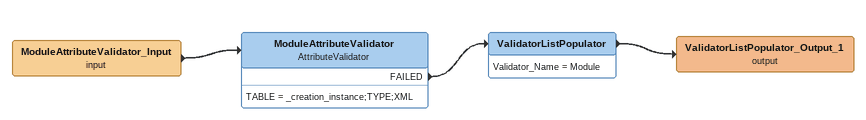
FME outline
ModuleAttributeValidator_Input (input)
    -> ModuleAttributeValidator
ModuleAttributeValidator: AttributeValidator
    TABLE = _creation_instance;TYPE;XML
    FAILED -> ValidatorListPopulator
ValidatorListPopulator
    Validator_Name = Module
    -> ValidatorListPopulator_Output_1 (output)
ValidatorListPopulator_Output_1 (output)
